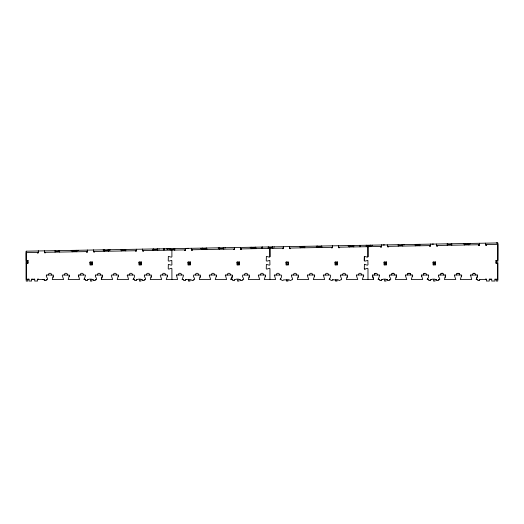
<?xml version="1.0" encoding="UTF-8"?>
<svg xmlns="http://www.w3.org/2000/svg" width="524" height="524" viewBox="0 0 524 524"><rect width="100%" height="100%" fill="white"/><g stroke="black" fill="none" stroke-linecap="round" stroke-linejoin="round"><path stroke-width="0.79" d="M32.593 279.554L32.593 279.069L31.61 279.069L31.61 281.028L28.99 281.028L28.99 279.069L28.008 279.069L28.008 279.561M38.547 279.554L38.547 279.069L37.571 279.069L37.571 281.028L34.708 281.028L34.708 279.069L33.726 279.069L33.726 279.554M367.992 279.561L367.979 268.616L367.468 268.242L364.815 269.179L364.291 268.688L364.409 264.41L367.468 265.177L367.979 264.797L367.874 260.408L364.815 261.175L364.291 260.683L364.409 256.406L367.468 257.166L367.979 256.793L367.959 246.686L367.979 256.793M490.746 279.554L490.746 279.069L491.722 279.069L491.722 281.028L494.99 281.028L494.99 279.069L497.767 279.561L497.78 263.264L495.822 263.264L495.822 262.282L496.313 262.282M496.313 261.384L495.815 261.384L495.822 260.402L497.78 260.402L497.8 244.42L497.767 242.953L496.3 242.933M85.746 280.144C85.51 278.86 83.021 280.353 84.482 278.434M84.122 279.488L85.517 275.473L85.117 274.989L78.305 275.126L79.563 279.521L68.192 279.561L69.45 275.126L62.729 274.982L62.238 275.473L63.64 279.561L52.269 279.561L53.527 275.126L46.806 274.982C44.422 276.41 50.409 279.554 46.086 280.144M118.267 276.462L118.614 275.473L118.208 274.989L111.658 274.989L111.258 275.473L112.66 279.521L101.289 279.561L102.547 275.126L95.827 274.982C93.442 276.41 99.429 279.554 95.106 280.144M133.502 278.434C131.904 281.958 136.057 275.355 134.046 274.982L127.325 275.126L128.583 279.521L117.212 279.561L118.535 275.205M167.287 276.462L167.628 275.473L167.228 274.989L160.678 274.989L160.279 275.473L161.68 279.521L150.309 279.561L151.567 275.126L144.847 274.982C142.456 276.41 148.443 279.554 144.12 280.144M182.175 279.416L183.551 275.473L183.151 274.989L176.424 275.061L177.603 279.521L166.232 279.561L167.621 275.382M216.307 276.462L216.648 275.473L216.248 274.989L209.698 274.989L209.299 275.473L210.694 279.521L199.323 279.561L200.581 275.126L193.86 274.982C191.47 276.456 197.469 279.508 193.14 280.144M232.564 275.382C227.77 284.833 234.529 276.076 232.08 274.982L225.366 275.126L226.617 279.521L215.246 279.561L216.615 275.29M265.321 276.462L265.668 275.473L265.268 274.989L258.718 274.989L258.312 275.473L259.714 279.521L248.343 279.561L249.601 275.126L242.881 274.982C240.483 276.456 246.49 279.508 242.16 280.144M280.556 278.434C278.958 281.958 283.111 275.355 281.1 274.982L274.38 275.126L275.637 279.521L264.266 279.561L265.635 275.29M314.341 276.462L314.688 275.473L314.282 274.989L307.732 274.989L307.333 275.473L308.734 279.521L297.363 279.561L298.621 275.126L291.901 274.982C289.831 276.056 295.084 280.222 291.318 279.882A0.983 0.983 0 0 1 289.464 279.888L283.536 279.882A0.983 0.983 0 0 1 281.683 279.888L280.196 279.488M329.57 278.434C327.978 281.958 332.131 275.355 330.12 274.982L323.4 275.126L324.657 279.521L313.287 279.561L314.688 275.473L314.374 275.015M363.361 276.462L363.702 275.473L363.302 274.989L356.752 274.989L356.353 275.473L357.754 279.521L346.377 279.561L347.635 275.126L340.921 274.982C338.851 276.056 344.104 280.222 340.331 279.882A0.983 0.983 0 0 1 338.484 279.882L332.55 279.882A0.983 0.983 0 0 1 330.703 279.888L329.216 279.488M372.616 276.462L373.671 279.521L362.3 279.561L363.702 275.473L363.394 275.015M379.861 280.144C379.618 278.873 377.136 280.347 378.59 278.434M412.375 276.462L412.722 275.473L412.322 274.989L405.773 274.989L405.366 275.473L406.768 279.521L395.397 279.561L396.655 275.126L389.935 274.982C387.537 276.462 393.563 279.633 389.214 280.144M427.61 278.434C426.019 281.945 430.165 275.355 428.154 274.982L421.434 275.126L422.691 279.521L411.32 279.561L412.578 275.126M427.243 279.561L428.422 279.58L428.881 280.144M461.395 276.462L461.742 275.473L461.343 274.989L454.786 274.989L454.387 275.473L455.788 279.521L444.418 279.561L445.675 275.126L438.955 274.982C436.558 276.462 442.577 279.633 438.234 280.144M477.174 274.982L477.665 275.467L476.264 279.554L477.665 275.467L477.351 275.015L470.532 275.061L471.711 279.521L460.341 279.561L461.664 275.205M101.289 279.561L102.678 275.382M133.135 279.561L134.314 279.58L134.766 280.144M182.149 279.561L183.328 279.58L183.786 280.144M231.169 279.561L232.348 279.58L232.807 280.144M378.223 279.561L379.625 275.473L379.225 274.989L372.42 275.126L373.671 279.521M476.264 279.554L477.443 279.574L477.895 280.137M80.133 274.831L80.126 274.982A1.716 1.716 0 0 1 81.842 273.266A1.716 1.716 0 0 1 83.558 274.982M178.167 274.831L178.16 274.982A1.716 1.716 0 0 1 179.876 273.266A1.716 1.716 0 0 1 181.592 274.982M227.187 274.831L227.18 274.982A1.716 1.716 0 0 1 228.896 273.266A1.716 1.716 0 0 1 230.612 274.982M276.207 274.831L276.2 274.982A1.716 1.716 0 0 1 277.917 273.266A1.716 1.716 0 0 1 279.633 274.982M325.221 274.831L325.214 274.982A1.716 1.716 0 0 1 326.93 273.266A1.716 1.716 0 0 1 328.646 274.982M129.153 274.831L129.146 274.982A1.716 1.716 0 0 1 130.862 273.266A1.716 1.716 0 0 1 132.572 274.982M372.276 275.473L372.767 274.982M127.181 275.473L127.489 275.015M209.299 275.473L209.443 275.126M225.222 275.473L225.706 274.982M258.312 275.473L258.456 275.126M274.235 275.473L274.55 275.015M291.409 275.473L291.809 274.989M307.333 275.473L307.64 275.015M323.256 275.473L323.563 275.015M340.43 275.473L340.921 274.982M356.353 275.473L356.661 275.015M389.45 275.473L389.935 274.982M405.373 275.473L405.858 274.982M438.464 275.473L438.955 274.982M454.387 275.473L454.878 274.982M470.31 275.467L470.801 274.982M269.952 256.681L269.919 248.396L269.939 256.793L269.434 257.166L266.375 256.406L266.257 260.683L266.775 261.175L269.834 260.408L269.939 264.797L269.434 265.177L266.375 264.41L266.257 268.688L266.775 269.179L269.434 268.242L269.939 268.616L269.952 279.561M364.304 256.609L364.291 260.683M472.34 274.511L472.275 274.982A1.71 1.71 0 0 1 473.834 273.273L474.141 273.273A1.71 1.71 0 0 1 475.7 274.976M46.328 275.382L46.806 274.982M95.342 275.382L95.735 274.989M144.362 275.382L144.755 274.989M52.983 277.445L53.324 276.462M69.247 276.462L69.587 275.382M151.017 277.445L151.364 276.462M200.037 277.445L200.378 276.462M249.057 277.445L249.398 276.462M298.071 277.445L298.418 276.462M347.091 277.445L347.438 276.462M396.111 277.445L396.452 276.462M445.125 277.445L445.472 276.462M391.526 274.353L391.913 273.77M440.546 274.353L440.926 273.77M193.349 279.757L193.277 279.888A0.983 0.983 0 0 1 191.43 279.882L185.961 279.561L185.358 280.144M240.588 280.144C239.966 278.742 234.994 278.742 234.379 280.144M242.363 279.757L242.298 279.888A0.983 0.983 0 0 1 240.451 279.882M332.55 279.882L333.015 279.561M87.325 280.144C87.94 278.755 92.912 278.755 93.534 280.144M136.338 280.144C136.96 278.755 141.932 278.755 142.548 280.144M234.582 279.757L234.516 279.882A0.983 0.983 0 0 1 232.669 279.882M381.433 280.144C382.048 278.742 387.02 278.742 387.642 280.144M430.453 280.144C431.069 278.742 436.04 278.742 436.662 280.144M479.467 280.137L480.069 279.554L486.416 279.554M374.516 274.045L374.87 273.652M423.536 274.045L423.89 273.652A1.703 1.703 0 0 1 426.654 274.982M456.627 274.045L456.98 273.652A1.71 1.71 0 0 1 459.142 273.652L459.397 273.901A1.71 1.71 0 0 1 459.771 274.989M479.788 279.646L479.604 279.882A0.983 0.983 0 0 1 477.757 279.882L477.58 279.646M364.409 264.41L364.815 264.24M176.346 275.126L176.693 274.982M375.014 273.548L374.621 273.901A1.703 1.703 0 0 0 374.234 274.982M408.111 273.548L407.711 273.901A1.723 1.723 0 0 0 407.331 274.982A1.71 1.71 0 0 1 407.613 274.045L407.967 273.652A1.723 1.723 0 0 1 408.569 273.332M424.027 273.548L423.634 273.901A1.703 1.703 0 0 0 423.254 274.982M457.125 273.548L456.731 273.901A1.71 1.71 0 0 0 456.352 274.982M78.476 275.015L78.508 276.462M46.538 279.58L46.223 279.882A0.983 0.983 0 0 1 44.376 279.888L42.876 279.554M95.558 279.58L95.244 279.882A0.983 0.983 0 0 1 93.39 279.888M144.578 279.58L144.257 279.882A0.983 0.983 0 0 1 142.41 279.888M136.797 279.58L136.476 279.882A0.983 0.983 0 0 1 134.629 279.888M473.355 273.39L474.299 273.299M364.927 269.159L364.409 269.009M87.921 279.561L87.462 279.882A0.983 0.983 0 0 1 85.608 279.888M185.961 279.561L185.496 279.888A0.983 0.983 0 0 1 183.649 279.882M382.035 279.561L381.57 279.882A0.983 0.983 0 0 1 379.723 279.882L379.258 279.561M389.817 279.561L389.352 279.888A0.983 0.983 0 0 1 387.505 279.882L387.039 279.561M431.049 279.561L430.59 279.882A0.983 0.983 0 0 1 428.743 279.882L428.278 279.561M438.83 279.561L438.372 279.888A0.983 0.983 0 0 1 436.525 279.882L436.06 279.561M392.81 273.299L393.275 273.273M441.83 273.299L442.295 273.273M421.781 274.982L421.303 275.382L421.637 276.462M431.966 244.099L433.472 244.073M59.055 251.343L59.068 250.61M206.109 248.776L206.115 248.042M185.463 250.361L184.481 250.38C184.317 249.385 184.507 251.088 185.463 250.361L185.424 248.402M234.477 249.509C233.193 249.476 233.042 249.155 234.477 249.509L234.444 247.544M240.608 249.398L241.584 249.385L241.577 248.893M485.617 245.121L486.593 245.108L486.586 244.616M55.668 250.668L55.649 251.402L59.074 251.343M76.098 250.308L76.144 251.048L72.712 251.107L72.698 250.367M104.682 249.81L104.662 250.551L108.095 250.485L108.082 249.752M186.957 248.376L188.489 248.35M366.807 245.239L366.82 245.972L370.252 245.913L370.239 245.173M382.972 244.957L384.478 244.924M402.157 244.616L402.203 245.356L398.771 245.415L398.757 244.675M419.226 244.322L419.266 245.055L415.84 245.114L415.827 244.381M447.778 243.824L447.791 244.557L451.223 244.498L451.21 243.765M464.873 243.522L464.854 244.263L468.286 244.197L468.273 243.464M167.562 248.9L167.497 248.717M163.979 249.142L164.032 248.776L163.947 250.249M166.986 249.09L167.32 248.717M261.961 247.616L262.151 247.066L262.079 247.616M206.129 248.776L202.703 248.834L202.69 248.101M38.318 252.444L26.226 252.653L26.213 279.561L28.99 279.561M87.338 251.586L44.442 252.332L44.494 250.865L44.533 252.823L45.509 252.804L45.503 252.313M381.446 246.45L338.55 247.197L338.53 245.73L338.609 247.688C339.598 248.442 339.775 246.594 339.591 247.675M387.57 246.346L430.459 245.592L430.44 244.125M485.61 244.629L497.793 244.42L497.78 260.402M37.427 252.948L37.414 252.457L37.427 252.948L38.403 252.928L38.291 250.97M86.44 252.09L86.434 251.599L86.44 252.09L87.423 252.077L87.39 250.112M94.53 251.952C94.628 250.878 94.517 252.647 93.547 251.965L93.514 250.007M143.55 251.094C143.648 250.02 143.53 251.789 142.567 251.114L142.535 249.149M191.588 250.256C194.391 249.365 190.192 251.54 191.555 248.297M282.502 248.179L282.515 248.671L283.504 248.651L283.464 246.693M290.597 248.527C290.709 247.446 290.623 249.293 289.621 248.546L289.582 246.581M331.541 247.813L331.528 247.321L331.528 247.813L332.517 247.793L332.478 245.835M430.558 246.084L429.575 246.103L429.569 245.612M479.578 245.225L478.595 245.245L478.589 244.754M27.693 261.384L28.191 261.384L28.191 260.402L26.226 260.402L26.2 251.179L497.767 242.953L497.767 281.028L496.3 281.028L496.3 279.069M27.693 262.282L28.191 262.282L28.185 263.264L26.22 263.264M89.938 262.282L90.429 262.282M91.897 262.282L92.388 262.282M138.952 262.282L139.443 262.282M140.917 262.282L141.408 262.282M187.972 262.282L188.463 262.282M189.937 262.282L190.422 262.282M236.992 262.282L237.483 262.282M238.951 262.282L239.442 262.282M286.012 262.282L286.497 262.282M335.026 262.282L335.517 262.282M336.991 262.282L337.482 262.282M384.046 262.282L384.537 262.282M386.005 262.282L386.496 262.282M433.066 262.282L433.558 262.282M435.025 262.282L435.516 262.282M89.938 263.015L90.429 263.015M91.897 263.015L92.388 263.015M138.952 263.015L139.443 263.015M140.917 263.015L141.408 263.015M187.972 263.015L188.463 263.015M189.937 263.015L190.422 263.015M236.992 263.015L237.483 263.015M238.951 263.015L239.442 263.015M286.012 263.015L286.497 263.015M287.971 263.015L288.462 263.015L288.462 262.039L286.012 262.039L286.012 263.264L286.497 263.264M335.026 263.015L335.517 263.015M336.991 263.015L337.482 263.015M384.046 263.015L384.537 263.015M386.005 263.015L386.496 263.015M433.066 263.015L433.558 263.015M435.025 263.015L435.516 263.015M90.429 263.919L89.938 263.919L89.938 264.895L92.388 264.895L92.388 263.919L91.897 263.919M139.443 263.919L138.952 263.919L138.952 264.895L141.408 264.895L141.408 263.919L140.917 263.919M188.463 263.919L187.972 263.919L187.972 264.895L190.422 264.895L190.422 263.919L189.937 263.919M237.483 263.919L236.992 263.919L236.992 264.895L239.442 264.895L239.442 263.919L238.951 263.919M286.497 263.919L286.012 263.919L286.012 264.895L288.462 264.895L288.462 263.919L287.971 263.919M335.517 263.919L335.026 263.919L335.026 264.895L337.482 264.895L337.482 263.919L336.991 263.919M384.537 263.919L384.046 263.919L384.046 264.895L386.496 264.895L386.496 263.919L386.005 263.919M433.558 263.919L433.066 263.919L433.066 264.895L435.516 264.895L435.516 263.919L435.025 263.919M90.429 264.24L91.897 264.24M188.463 264.24L189.937 264.24M31.61 279.561L34.708 279.561M37.571 279.561L43.911 279.561M489.272 279.554L491.597 279.554M494.99 279.554L497.767 279.561M445.328 274.982L445.675 275.126M396.308 274.982L396.655 275.126M379.14 274.982L379.625 275.473M428.154 274.982L428.645 275.473M85.15 279.561L85.543 279.757M44.055 279.58L44.514 280.144M459.004 273.548L459.502 274.045M409.984 273.548L410.377 273.901A1.71 1.71 0 0 1 410.685 274.504M167.326 249.083L167.09 248.723L167.097 249.09M262.157 247.433L262.249 247.059M163.973 248.776L164.038 249.142M475.635 274.511L475.674 274.668M263.696 274.831L263.71 274.982A1.716 1.716 0 0 0 261.993 273.266A1.716 1.716 0 0 0 260.277 274.982M214.683 274.831L214.689 274.982A1.716 1.716 0 0 0 212.973 273.266A1.716 1.716 0 0 0 211.257 274.982M361.737 274.831L361.743 274.982A1.716 1.716 0 0 0 360.027 273.266A1.716 1.716 0 0 0 358.311 274.982M312.717 274.831L312.723 274.982A1.716 1.716 0 0 0 311.007 273.266A1.716 1.716 0 0 0 309.291 274.982M165.663 274.831L165.669 274.982A1.716 1.716 0 0 0 163.953 273.266A1.716 1.716 0 0 0 162.237 274.982M116.642 274.831L116.649 274.982A1.716 1.716 0 0 0 114.933 273.266A1.716 1.716 0 0 0 113.223 274.982M67.629 274.831L67.635 274.982A1.716 1.716 0 0 0 65.919 273.266A1.716 1.716 0 0 0 64.203 274.982M282.515 248.179L282.521 248.671M125.144 249.457L125.157 250.19L121.732 250.249L121.719 249.516M468.842 243.824L468.836 243.457L468.862 244.924M415.263 244.387L415.29 245.861M255.699 247.177L255.725 248.645M174.741 249.693L174.747 250.059M486.672 244.616L486.685 245.101L485.702 245.121L485.584 243.162M479.467 243.758L479.453 243.267L479.48 244.741L436.59 245.487L436.597 245.979L437.579 245.959L437.566 245.474M479.558 244.249L479.493 245.232L478.51 245.245L478.504 244.754M470.231 243.431L470.244 243.981M469.746 243.621L469.753 243.988M464.284 243.536L464.31 245.003M463.373 243.549L463.38 243.915M451.767 243.752L451.793 245.225M447.201 243.83L447.247 245.304M437.658 245.468L437.664 245.959L436.682 245.979L436.564 244.02L436.577 244.996M430.525 244.125L430.446 244.616M430.551 245.592C430.78 246.28 429.163 246.404 429.484 245.612M419.816 244.308L419.842 245.782M404.155 244.584L404.161 244.95M402.753 244.61L402.779 246.077M398.181 244.688L398.227 246.156M388.638 246.326L388.644 246.817L387.662 246.83L387.649 245.854M387.544 244.872C386.594 245.972 388.369 247.852 388.553 246.326M381.505 244.977L381.452 245.468M381.524 245.959L381.538 246.942L380.562 246.955L380.548 246.463M381.42 244.983L381.479 246.942L380.496 246.955L380.49 246.47M372.197 245.14L372.21 245.691M370.796 245.167L370.822 246.634M366.25 245.245L366.276 246.719M360.04 245.356L360.014 246.824M353.733 245.461L353.779 246.935M353.176 245.474L353.189 246.208L349.757 246.267L349.744 245.533M349.181 245.546L349.207 247.014M348.27 245.559L348.283 246.293M332.399 245.835L332.426 247.308L289.536 248.055L289.51 246.588M321.782 246.025L321.802 247.492M321.219 246.031L321.232 246.765L317.799 246.824L317.786 246.09M317.21 246.103L317.256 247.57M316.319 246.116L316.332 246.85M304.713 246.319L304.758 247.787M304.156 246.332L304.169 247.066L300.737 247.125L300.724 246.391M300.167 246.398L300.193 247.872M283.386 246.693L283.405 248.16L240.516 248.913L240.49 247.439M274.163 246.856L274.17 247.223M272.762 246.876L272.808 248.35M272.198 246.889L272.211 247.623L268.786 247.682L268.773 246.948M268.209 246.955L268.236 248.428M262.007 247.066L261.98 248.54M255.725 247.544L255.745 248.645M255.136 247.184L255.149 247.918L251.717 247.983L251.703 247.243M251.147 247.256L251.153 248.723M250.236 247.269L250.243 247.636M241.551 248.893L241.557 249.385L240.582 249.398L240.542 247.439M234.366 247.551L234.392 249.018L191.496 249.765L191.476 248.297M225.143 247.708L225.15 248.075M223.741 247.734L223.768 249.201M223.185 247.741L223.198 248.481L219.766 248.54L219.752 247.806M219.17 247.813L219.222 249.28M218.279 247.826L218.292 248.383M206.705 248.396L206.725 249.503L206.679 248.029M202.126 248.107L202.153 249.581M201.223 248.311L201.229 248.677M200.731 248.317L200.738 248.684M185.345 248.402L185.372 249.876L142.482 250.623L142.456 249.155M174.728 248.592L174.774 250.059M174.165 248.599L174.178 249.332L170.745 249.391L170.732 248.658M170.176 248.671L170.202 250.138M169.265 248.684L169.272 249.234M168.78 248.874L168.78 249.247M159.06 248.861L159.067 249.228M157.659 248.887L157.685 250.354M157.102 248.9L157.115 249.634L153.683 249.693L153.67 248.959M153.139 250.439L153.113 248.966L153.106 250.072M136.41 249.26L136.443 251.219L135.461 251.238L135.454 250.747M136.332 249.26L136.351 250.727L93.462 251.481L93.436 250.007M125.708 249.444L125.753 250.917M121.155 249.522L121.182 250.996M110.04 249.719L110.053 250.269M109.555 249.909L109.562 250.276M108.645 249.745L108.665 251.212M104.119 251.291L104.093 249.824L104.093 250.924M103.182 249.837L103.189 250.203M87.312 250.118L87.423 252.077M78.089 250.276L78.096 250.642M76.714 250.668L76.733 251.769L76.687 250.302M72.142 250.38L72.161 251.847M71.231 250.393L71.231 250.76M59.625 250.596L59.651 252.07M55.072 250.675L55.079 252.149M38.37 250.97L38.376 251.461M171.892 250.112L171.905 256.793L171.394 257.166L168.335 256.406L168.224 260.683L168.741 261.175L171.8 260.408L171.905 264.797L171.394 265.177L168.335 264.41L168.224 268.688L168.741 269.179L171.394 268.242L171.905 268.616L171.918 279.561M496.3 260.402L496.3 263.264M490.254 279.554L490.254 279.069L489.272 279.069L489.272 281.028L486.416 281.028L486.416 279.063L485.434 279.063L485.434 279.554M435.025 262.039L435.025 264.895M435.025 279.757L435.025 281.067L433.558 281.067L433.558 279.757M433.558 262.039L433.558 264.895M386.005 262.039L386.005 264.895M386.005 279.757L386.005 281.067L384.537 281.067L384.537 279.757M384.537 262.039L384.537 264.895M336.991 262.039L336.991 264.895M336.991 279.757L336.991 281.067L335.517 281.067L335.517 279.757M335.517 262.039L335.517 264.895M287.971 262.039L287.971 264.895M287.971 279.757L287.971 281.067L286.497 281.067L286.497 279.757M286.497 262.039L286.497 264.895M238.951 262.039L238.951 264.895M238.951 279.757L238.951 281.067L237.483 281.067L237.483 279.757M237.483 262.039L237.483 264.895M189.937 262.039L189.937 264.895M189.937 279.757L189.937 281.067L188.463 281.067L188.463 279.757M188.463 262.039L188.463 264.895M140.917 262.039L140.917 264.895M140.917 279.757L140.917 281.067L139.443 281.067L139.443 279.757M139.443 262.039L139.443 264.895M91.897 262.039L91.897 264.895M91.897 279.757L91.897 281.067L90.429 281.067L90.429 279.757M90.429 262.039L90.429 264.895M27.693 260.402L27.693 263.264M27.693 279.102L27.693 281.067L26.226 281.067L26.226 251.265M146.314 274.982A1.71 1.71 0 0 1 148.03 273.273A1.71 1.71 0 0 1 149.74 274.982M97.3 274.982A1.71 1.71 0 0 1 99.01 273.273A1.71 1.71 0 0 1 100.719 274.982M48.28 274.982A1.71 1.71 0 0 1 49.99 273.273A1.71 1.71 0 0 1 51.706 274.982M244.354 274.982A1.716 1.716 0 0 1 246.07 273.266A1.716 1.716 0 0 1 247.787 274.982M195.334 274.982A1.716 1.716 0 0 1 197.05 273.266A1.716 1.716 0 0 1 198.766 274.982M342.388 274.982A1.71 1.71 0 0 1 344.098 273.273A1.71 1.71 0 0 1 345.814 274.982M293.368 274.982A1.71 1.71 0 0 1 295.084 273.273A1.71 1.71 0 0 1 296.794 274.982M440.429 274.982A1.716 1.716 0 0 1 442.138 273.266A1.716 1.716 0 0 1 443.854 274.982M409.997 273.548A1.723 1.723 0 0 0 409.048 273.266A1.71 1.71 0 0 0 408.098 273.554M410.77 274.989A1.723 1.723 0 0 0 410.489 274.039L410.128 273.652A1.71 1.71 0 0 0 409.676 273.39M391.408 274.982A1.716 1.716 0 0 1 393.118 273.266A1.716 1.716 0 0 1 394.834 274.982M374.863 273.659A1.703 1.703 0 0 1 377.64 274.982M164.549 248.952L164.222 249.142L164.549 248.952M92.388 262.039L89.938 262.039L89.938 263.264L92.388 263.264L92.388 262.039M141.408 262.039L138.952 262.039L138.952 263.264L141.408 263.264L141.408 262.039M190.422 262.039L187.972 262.039L187.972 263.264L190.422 263.264L190.422 262.039M239.442 262.039L236.992 262.039L236.992 263.264L239.442 263.264L239.442 262.039M337.482 262.039L335.026 262.039L335.026 263.264L337.482 263.264L337.482 262.039M386.496 262.039L384.046 262.039L384.046 263.264L386.496 263.264L386.496 262.039M435.516 262.039L433.066 262.039L433.066 263.264L435.516 263.264L435.516 262.039M167.608 249.083L167.562 248.717L167.621 249.083"/></g></svg>
